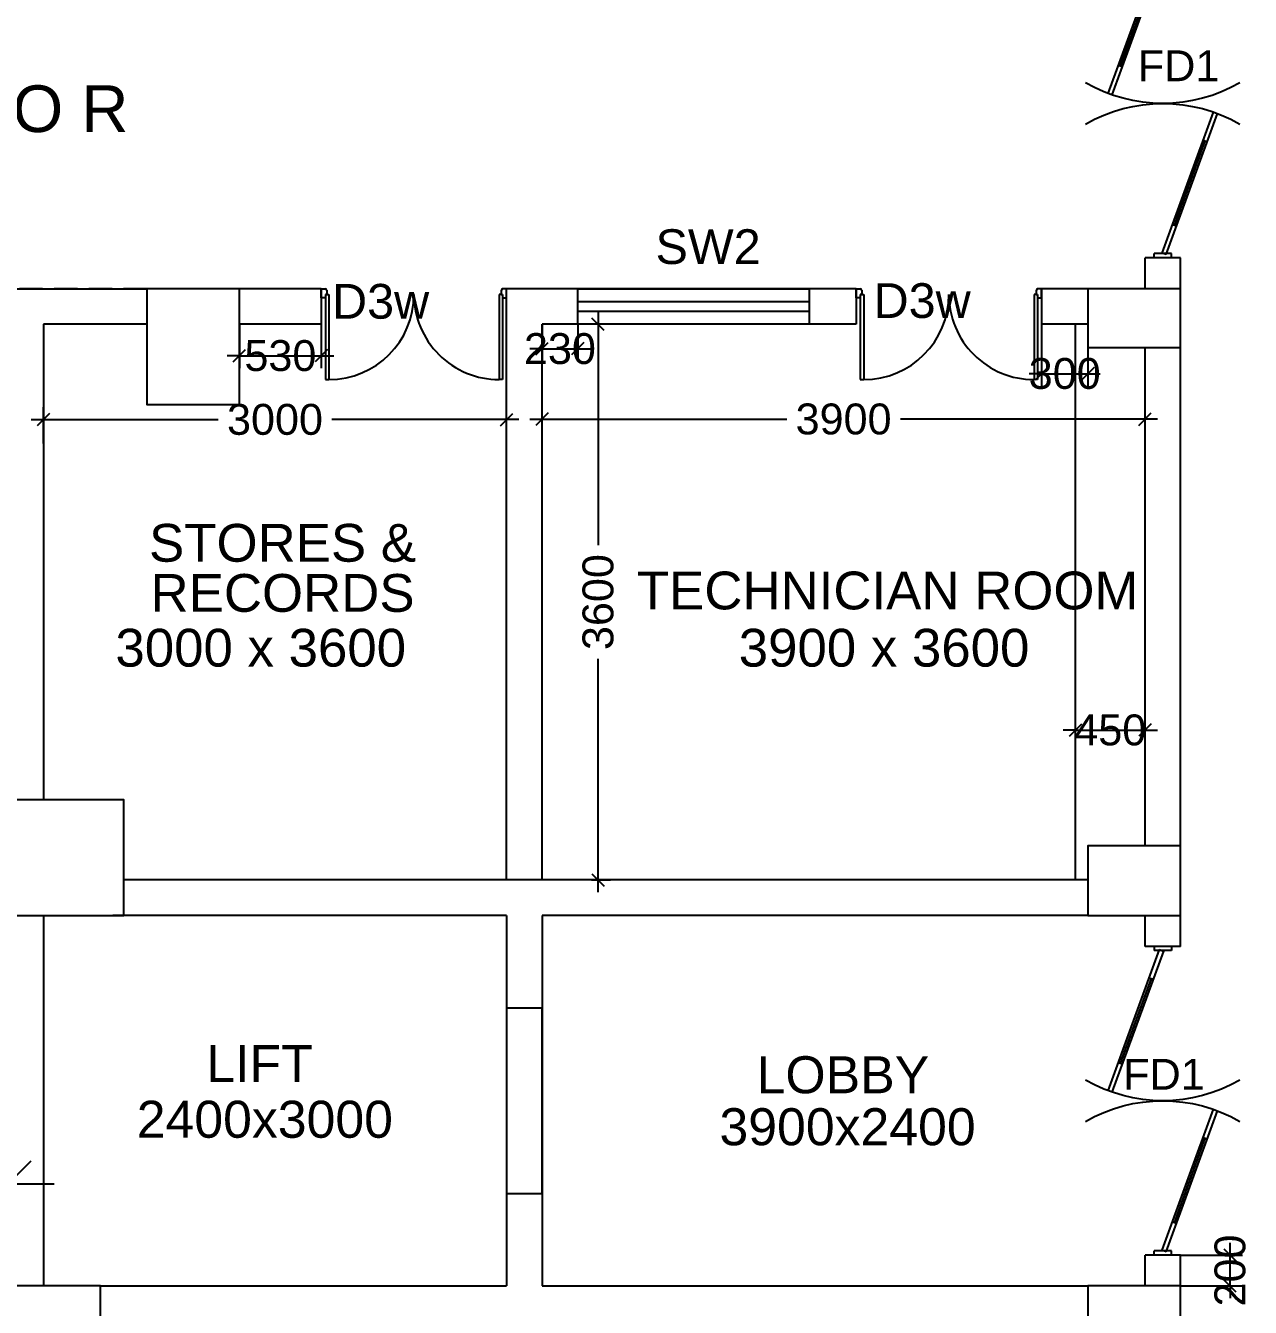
# Model space of a CAD drawing. Extents: x 6345096 to 6738923, y -6490958 to -6305885.
# Drawn here: x 6565481 to 6573412, y -6395018 to -6386716 of the extents above; entities that cross this region are included whole.
import ezdxf
from ezdxf.enums import TextEntityAlignment as Align

# ---------------------------------------------------------------- set-up
doc = ezdxf.new("R2010")
doc.units = 0
doc.header["$LTSCALE"] = 600
doc.header["$MEASUREMENT"] = 0
doc.header["$PDMODE"] = 35
doc.linetypes.add('HIDDEN', pattern=[0.375, 0.25, -0.125])
doc.layers.get('0').update_dxf_attribs({"linetype": 'CONTINUOUS'})
doc.layers.get('Defpoints').update_dxf_attribs({"linetype": 'CONTINUOUS'})
for name, color, linetype in [('DIMEN', 5, 'CONTINUOUS'), ('DOOR', 32, 'CONTINUOUS'), ('Fire Door', 10, 'CONTINUOUS'), ('HS', 251, 'CONTINUOUS'), ('joinery', 7, 'CONTINUOUS'), ('LA-column', 3, 'CONTINUOUS'), ('REVISIONS', 6, 'CONTINUOUS'), ('Room Dim', 1, 'CONTINUOUS'), ('TEXT', 6, 'CONTINUOUS'), ('Walls', 7, 'CONTINUOUS'), ('WIN', 151, 'CONTINUOUS'), ('Working Dim', 5, 'CONTINUOUS')]:
    doc.layers.add(name, color=color, linetype=linetype)
doc.styles.add('ari', font='arial.ttf')
doc.styles.add('ARIAL', font='arial.ttf')
doc.styles.get("Standard").update_dxf_attribs({"font": 'romans.shx'})
doc.dimstyles.new('int. dim', dxfattribs={"dimtxt": 200, "dimasz": 80, "dimexe": 80, "dimexo": 0, "dimgap": 70, "dimtad": 0, "dimdec": 0, "dimzin": 12, "dimdsep": 46, "dimtxsty": 'ari', "dimblk": 'OBLIQUE', "dimcen": 2, "dimdle": 80, "dimclrd": 256, "dimclre": 256, "dimclrt": 6, "dimadec": 0, "dimazin": 0, "dimtfac": 1, "dimtdec": 0, "dimtix": 1, "dimtmove": 2, "dimatfit": 3, "dimfxl": 1, "dimtolj": 1, "dimtzin": 0, "dimlwd": -1, "dimlwe": -1, "dimarcsym": 0})
doc.dimstyles.new('STANDARD$0', dxfattribs={"dimscale": 0, "dimtxt": 150, "dimasz": 125, "dimexe": 0.75, "dimexo": 1, "dimgap": 25, "dimtad": 1, "dimdec": 0, "dimdsep": 46, "dimtxsty": 'Standard', "dimblk1": 'DOT', "dimblk2": 'DOT', "dimsah": 1, "dimcen": 2.5, "dimclrd": 1, "dimclre": 1, "dimclrt": 3, "dimadec": 0, "dimazin": 0, "dimtfac": 1, "dimtdec": 0, "dimtmove": 0, "dimatfit": 3, "dimldrblk": 'DOT', "dimfxl": 1, "dimtolj": 1, "dimtzin": 0, "dimarcsym": 0})

# ---------------------------------------------------------------- blocks, each defined once
blk = doc.blocks.new('A$C15456D16')
at = {"layer": 'Fire Door'}
for p, q in [((978.6, 22.6), (65.1, 355.1)), ((978.6, 22.6), (65.1, 355.1)), ((978.7, 22.6), (65.1, 355.1)), ((969.1, -3.6), (55.6, 329)), ((969.1, -3.6), (55.6, 329)), ((969.2, -3.6), (55.6, 329)), ((247.8, 288.6), (238.3, 262.5)), ((247.8, 288.6), (238.3, 262.5)), ((247.8, 288.6), (238.3, 262.5)), ((791.2, 76), (243, 275.5)), ((791.2, 76), (243, 275.5)), ((791.2, 76), (243, 275.5)), ((795.9, 89.1), (786.4, 63)), ((795.9, 89.1), (786.4, 63)), ((795.9, 89.1), (786.4, 63)), ((-1000, 55.6), (-972.2, 55.6)), ((-1000, -55.6), (-1000, 55.6)), ((-1000, 55.6), (-972.2, 55.6)), ((-1000, -55.6), (-1000, 55.6)), ((-1000, 55.6), (-972.2, 55.6)), ((-1000, -55.6), (-1000, 55.6)), ((-978.6, -22.6), (-969.1, 3.6)), ((-978.6, -22.6), (-969.1, 3.6)), ((-978.6, -22.6), (-969.1, 3.6)), ((-972.2, -55.6), (-972.2, 55.6)), ((-972.2, -55.6), (-972.2, 55.6)), ((-972.2, -55.6), (-972.2, 55.6)), ((-969.1, 3.6), (-55.6, -329)), ((-969.1, 3.6), (-55.6, -329)), ((-969.1, 3.6), (-55.5, -329)), ((978.6, 22.6), (969.1, -3.6)), ((978.6, 22.6), (969.1, -3.6)), ((978.7, 22.6), (969.2, -3.6)), ((1000, 55.6), (972.2, 55.6)), ((972.2, -55.6), (972.2, 55.6)), ((1000, 55.6), (972.2, 55.6)), ((972.2, -55.6), (972.2, 55.6)), ((1000, 55.6), (972.2, 55.6)), ((972.2, -55.6), (972.2, 55.6)), ((1000, -55.6), (1000, 55.6)), ((1000, -55.6), (1000, 55.6)), ((1000, -55.6), (1000, 55.6)), ((-1000, -55.6), (-972.2, -55.6)), ((-1000, -55.6), (-972.2, -55.6)), ((-1000, -55.6), (-972.2, -55.6)), ((-978.6, -22.6), (-65.1, -355.1)), ((-978.6, -22.6), (-65.1, -355.1)), ((-978.6, -22.6), (-65, -355.1)), ((-795.9, -89.1), (-786.4, -63)), ((-795.9, -89.1), (-786.4, -63)), ((-795.9, -89.1), (-786.4, -63)), ((-791.2, -76), (-243, -275.5)), ((-791.2, -76), (-243, -275.5)), ((-791.2, -76), (-243, -275.5)), ((1000, -55.6), (972.2, -55.6)), ((1000, -55.6), (972.2, -55.6)), ((1000, -55.6), (972.2, -55.6)), ((-238.3, -262.5), (-247.8, -288.6)), ((-238.3, -262.5), (-247.8, -288.6)), ((-238.3, -262.5), (-247.8, -288.6))]:
    blk.add_line(p, q, dxfattribs=at)
at = {"layer": 'Fire Door', "extrusion": (0, 0, -1)}
for centre, major_axis, start_param, end_param in [((-1000, 0), (-1000, 0.1), 2.617886, 3.665084), ((-1000, 0), (-1000, 0.1), 2.617886, 3.665084), ((-1000, 0), (-1000, 0.1), 2.617886, 3.665084), ((1000, 0), (1000, 0.1), 2.618102, 3.665299), ((1000, 0), (1000, 0.1), 2.618102, 3.665299), ((1000, 0), (1000, 0.1), 2.618102, 3.665299)]:
    blk.add_ellipse(centre, major_axis=major_axis, ratio=1, start_param=start_param, end_param=end_param, dxfattribs=at)
blk = doc.blocks.new('Z$W@#1275')
at = {"layer": 'DOOR'}
for p, q in [((73, 1500), (0, 1500)), ((0, 1500), (0, 1467)), ((0, 1467), (2, 1467)), ((11, 1456), (11, 1458)), ((11, 1456), (47, 1456)), ((47, 1467), (736, 1467)), ((47, 1467), (47, 1439)), ((47, 1456), (47, 1467)), ((47, 1467), (73, 1467)), ((73, 1467), (73, 1500)), ((736, 1467), (736, 1439)), ((47, 1439), (736, 1439)), ((0, 33), (2, 33)), ((0, 0), (0, 33)), ((73, 0), (0, 0)), ((11, 44), (11, 42)), ((11, 44), (47, 44)), ((47, 61), (736, 61)), ((47, 33), (47, 61)), ((47, 44), (47, 33)), ((47, 33), (736, 33)), ((47, 33), (73, 33)), ((73, 33), (73, 0)), ((736, 33), (736, 61))]:
    blk.add_line(p, q, dxfattribs=at)
for centre, start, end in [((11, 1467), 180, 270), ((11, 33), 90, 180)]:
    blk.add_arc(centre, 9.13, start, end, dxfattribs=at)
at = {"layer": 'DOOR', "color": 145}
for centre, start, end in [((47, 1439), 270, 0), ((47, 61), 0, 90)]:
    blk.add_arc(centre, 689, start, end, dxfattribs=at)
blk = doc.blocks.new('_Oblique')
at = {"color": 0, "linetype": 'ByBlock', "lineweight": -2}
blk.add_line((-0.5, -0.5), (0.5, 0.5), dxfattribs=at)
blk = doc.blocks.new('*D663')
at = {"layer": 'Defpoints', "color": 0, "transparency": 16777216}
for p in [(6572059.4, -6388649.6, 5.1), (6572359.4, -6388649.6, 2.4), (6572359.4, -6388970.1)]:
    blk.add_point(p, dxfattribs=at)
at = {"layer": 'Working Dim', "transparency": 16777216}
for p, q in [((6572059.4, -6388649.6), (6572059.4, -6389050.1)), ((6572359.4, -6388649.6), (6572359.4, -6389050.1)), ((6572059.4, -6388970.1), (6571979.4, -6388970.1)), ((6572059.4, -6388970.1), (6572359.4, -6388970.1)), ((6572359.4, -6388970.1), (6572439.4, -6388970.1))]:
    blk.add_line(p, q, dxfattribs=at)
at = {"layer": 'Working Dim', "transparency": 16777216, "xscale": 80, "yscale": 80, "zscale": 80}
blk.add_blockref('_Oblique', (6572059.4, -6388970.1), dxfattribs=at)
at = {"layer": 'Working Dim', "transparency": 16777216, "xscale": 80, "yscale": 80, "zscale": 80, "rotation": 180}
blk.add_blockref('_Oblique', (6572359.4, -6388970.1), dxfattribs=at)
at = {"layer": 'Working Dim', "color": 6, "transparency": 16777216, "insert": (6572209.4, -6388970.1), "char_height": 200, "attachment_point": 5, "style": 'ari'}
blk.add_mtext('\\A1;300', dxfattribs=at)
blk = doc.blocks.new('*D664')
at = {"layer": 'Defpoints', "color": 0, "transparency": 16777216}
for p in [(6568825.4, -6388649.5, 5.1), (6569055.4, -6388649.5, 7.5), (6569055.4, -6388808.8)]:
    blk.add_point(p, dxfattribs=at)
at = {"layer": 'Working Dim', "transparency": 16777216}
for p, q in [((6568825.4, -6388649.5), (6568825.4, -6388888.8)), ((6569055.4, -6388649.5), (6569055.4, -6388888.8)), ((6568825.4, -6388808.8), (6568745.4, -6388808.8)), ((6568825.4, -6388808.8), (6569055.4, -6388808.8)), ((6569055.4, -6388808.8), (6569135.4, -6388808.8))]:
    blk.add_line(p, q, dxfattribs=at)
at = {"layer": 'Working Dim', "transparency": 16777216, "xscale": 80, "yscale": 80, "zscale": 80}
blk.add_blockref('_Oblique', (6568825.4, -6388808.8), dxfattribs=at)
at = {"layer": 'Working Dim', "transparency": 16777216, "xscale": 80, "yscale": 80, "zscale": 80, "rotation": 180}
blk.add_blockref('_Oblique', (6569055.4, -6388808.8), dxfattribs=at)
at = {"layer": 'Working Dim', "color": 6, "transparency": 16777216, "insert": (6568940.4, -6388808.8), "char_height": 200, "attachment_point": 5, "style": 'ari'}
blk.add_mtext('\\A1;230', dxfattribs=at)
blk = doc.blocks.new('*D665')
at = {"layer": 'Defpoints', "color": 0, "transparency": 16777216}
for p in [(6572729.4, -6389264.8), (6568825.4, -6389333.3, 5.1), (6572729.4, -6389333.3, 5.1)]:
    blk.add_point(p, dxfattribs=at)
at = {"layer": 'Working Dim', "transparency": 16777216}
for p, q in [((6568825.4, -6389333.3), (6568825.4, -6389184.8)), ((6572729.4, -6389333.3), (6572729.4, -6389184.8)), ((6568745.4, -6389264.8), (6570409.2, -6389264.8)), ((6572809.4, -6389264.8), (6571145.7, -6389264.8))]:
    blk.add_line(p, q, dxfattribs=at)
at = {"layer": 'Working Dim', "transparency": 16777216, "xscale": 80, "yscale": 80, "zscale": 80, "rotation": 180}
blk.add_blockref('_Oblique', (6568825.4, -6389264.8), dxfattribs=at)
at = {"layer": 'Working Dim', "transparency": 16777216, "xscale": 80, "yscale": 80, "zscale": 80}
blk.add_blockref('_Oblique', (6572729.4, -6389264.8), dxfattribs=at)
at = {"layer": 'Working Dim', "color": 6, "transparency": 16777216, "insert": (6570777.4, -6389264.8), "char_height": 200, "attachment_point": 5, "style": 'ari'}
blk.add_mtext('\\A1;3900', dxfattribs=at)
blk = doc.blocks.new('*D666')
at = {"layer": 'Defpoints', "color": 0, "transparency": 16777216}
for p in [(6569240.2, -6388649.5, 7.5), (6569145.6, -6392249.6, 5.1), (6569187.9, -6392249.6)]:
    blk.add_point(p, dxfattribs=at)
at = {"layer": 'Working Dim', "transparency": 16777216}
for p, q in [((6569187.9, -6388569.5), (6569187.9, -6390081.3)), ((6569240.2, -6388649.5), (6569107.9, -6388649.5)), ((6569187.9, -6392329.6), (6569187.9, -6390817.8)), ((6569145.6, -6392249.6), (6569267.9, -6392249.6))]:
    blk.add_line(p, q, dxfattribs=at)
at = {"layer": 'Working Dim', "transparency": 16777216, "xscale": 80, "yscale": 80, "zscale": 80}
for p, rotation in [((6569187.9, -6388649.5), 90), ((6569187.9, -6392249.6), 270)]:
    blk.add_blockref('_Oblique', p, dxfattribs=dict(at, rotation=rotation))
at = {"layer": 'Working Dim', "color": 6, "transparency": 16777216, "insert": (6569187.9, -6390449.6), "char_height": 200, "attachment_point": 5, "rotation": 90, "style": 'ari'}
blk.add_mtext('\\A1;3600', dxfattribs=at)
blk = doc.blocks.new('*D667')
at = {"layer": 'Defpoints', "color": 0, "transparency": 16777216}
for p in [(6568595.4, -6389267.4), (6565595.4, -6389422.2, 2.4), (6568595.4, -6389422.2, 5.1)]:
    blk.add_point(p, dxfattribs=at)
at = {"layer": 'Working Dim', "transparency": 16777216}
for p, q in [((6565595.4, -6389422.2), (6565595.4, -6389187.4)), ((6568595.4, -6389422.2), (6568595.4, -6389187.4)), ((6565515.4, -6389267.4), (6566727.2, -6389267.4)), ((6568675.4, -6389267.4), (6567463.7, -6389267.4))]:
    blk.add_line(p, q, dxfattribs=at)
at = {"layer": 'Working Dim', "transparency": 16777216, "xscale": 80, "yscale": 80, "zscale": 80, "rotation": 180}
blk.add_blockref('_Oblique', (6565595.4, -6389267.4), dxfattribs=at)
at = {"layer": 'Working Dim', "transparency": 16777216, "xscale": 80, "yscale": 80, "zscale": 80}
blk.add_blockref('_Oblique', (6568595.4, -6389267.4), dxfattribs=at)
at = {"layer": 'Working Dim', "color": 6, "transparency": 16777216, "insert": (6567095.4, -6389267.4), "char_height": 200, "attachment_point": 5, "style": 'ari'}
blk.add_mtext('\\A1;3000', dxfattribs=at)
blk = doc.blocks.new('*D668')
at = {"layer": 'Defpoints', "color": 0, "transparency": 16777216}
for p in [(6566865.4, -6388649.6, 2.4), (6567395.4, -6388649.6, 5.1), (6567395.4, -6388854.2)]:
    blk.add_point(p, dxfattribs=at)
at = {"layer": 'Working Dim', "transparency": 16777216}
for p, q in [((6566865.4, -6388649.6), (6566865.4, -6388934.2)), ((6567395.4, -6388649.6), (6567395.4, -6388934.2)), ((6566865.4, -6388854.2), (6566785.4, -6388854.2)), ((6566865.4, -6388854.2), (6567395.4, -6388854.2)), ((6567395.4, -6388854.2), (6567475.4, -6388854.2))]:
    blk.add_line(p, q, dxfattribs=at)
at = {"layer": 'Working Dim', "transparency": 16777216, "xscale": 80, "yscale": 80, "zscale": 80}
blk.add_blockref('_Oblique', (6566865.4, -6388854.2), dxfattribs=at)
at = {"layer": 'Working Dim', "transparency": 16777216, "xscale": 80, "yscale": 80, "zscale": 80, "rotation": 180}
blk.add_blockref('_Oblique', (6567395.4, -6388854.2), dxfattribs=at)
at = {"layer": 'Working Dim', "color": 6, "transparency": 16777216, "insert": (6567130.4, -6388854.2), "char_height": 200, "attachment_point": 5, "style": 'ari'}
blk.add_mtext('\\A1;530', dxfattribs=at)
blk = doc.blocks.new('*D1285')
at = {"layer": 'Defpoints', "color": 0, "transparency": 16777216}
for p in [(6548146.8, -6393937, 14.8), (6565365.4, -6393937), (6565365.4, -6394219.3)]:
    blk.add_point(p, dxfattribs=at)
at = {"layer": 'DIMEN', "color": 8, "transparency": 16777216}
for p, q in [((6548146.8, -6393937), (6548146.8, -6394519.3)), ((6565365.4, -6393937), (6565365.4, -6394519.3)), ((6547846.8, -6394219.3), (6555650.8, -6394219.3)), ((6565665.4, -6394219.3), (6557861.5, -6394219.3))]:
    blk.add_line(p, q, dxfattribs=at)
at = {"layer": 'DIMEN', "color": 8, "transparency": 16777216, "xscale": 300, "yscale": 300, "zscale": 300, "rotation": 180}
blk.add_blockref('_Oblique', (6548146.8, -6394219.3), dxfattribs=at)
at = {"layer": 'DIMEN', "color": 8, "transparency": 16777216, "xscale": 300, "yscale": 300, "zscale": 300}
blk.add_blockref('_Oblique', (6565365.4, -6394219.3), dxfattribs=at)
at = {"layer": 'DIMEN', "color": 7, "transparency": 16777216, "insert": (6556756.1, -6394219.3), "char_height": 500, "attachment_point": 5, "style": 'ari'}
blk.add_mtext('\\A1;17.22m', dxfattribs=at)
blk = doc.blocks.new('*D1413')
at = {"layer": 'Defpoints', "color": 0, "transparency": 16777216}
for p in [(6572959.5, -6394679.6), (6573280.3, -6394679.6), (6572959.5, -6394879.6, 2.4)]:
    blk.add_point(p, dxfattribs=at)
at = {"layer": 'Working Dim', "transparency": 16777216}
for p, q in [((6573280.3, -6394679.6), (6573280.3, -6394599.6)), ((6572959.5, -6394679.6), (6573360.3, -6394679.6)), ((6573280.3, -6394879.6), (6573280.3, -6394679.6)), ((6572959.5, -6394879.6), (6573360.3, -6394879.6)), ((6573280.3, -6394879.6), (6573280.3, -6394959.6))]:
    blk.add_line(p, q, dxfattribs=at)
at = {"layer": 'Working Dim', "transparency": 16777216, "xscale": 80, "yscale": 80, "zscale": 80}
for p, rotation in [((6573280.3, -6394679.6), 270), ((6573280.3, -6394879.6), 90)]:
    blk.add_blockref('_Oblique', p, dxfattribs=dict(at, rotation=rotation))
at = {"layer": 'Working Dim', "color": 6, "transparency": 16777216, "insert": (6573280.3, -6394779.6), "char_height": 200, "attachment_point": 5, "rotation": 90, "style": 'ari'}
blk.add_mtext('\\A1;200', dxfattribs=at)
blk = doc.blocks.new('*D2109')
at = {"layer": 'Defpoints', "color": 0, "transparency": 16777216}
for p in [(6572279.4, -6391305.7), (6572729.4, -6391279), (6572729.4, -6391305.7)]:
    blk.add_point(p, dxfattribs=at)
at = {"layer": 'Working Dim', "transparency": 16777216}
for p, q in [((6572279.4, -6391305.7), (6572279.4, -6391199)), ((6572729.4, -6391305.7), (6572729.4, -6391199)), ((6572279.4, -6391279), (6572199.4, -6391279)), ((6572279.4, -6391279), (6572729.4, -6391279)), ((6572729.4, -6391279), (6572809.4, -6391279))]:
    blk.add_line(p, q, dxfattribs=at)
at = {"layer": 'Working Dim', "transparency": 16777216, "xscale": 80, "yscale": 80, "zscale": 80}
blk.add_blockref('_Oblique', (6572279.4, -6391279), dxfattribs=at)
at = {"layer": 'Working Dim', "transparency": 16777216, "xscale": 80, "yscale": 80, "zscale": 80, "rotation": 180}
blk.add_blockref('_Oblique', (6572729.4, -6391279), dxfattribs=at)
at = {"layer": 'Working Dim', "color": 6, "transparency": 16777216, "insert": (6572504.4, -6391279), "char_height": 200, "attachment_point": 5, "style": 'ari'}
blk.add_mtext('\\A1;450', dxfattribs=at)
blk = doc.blocks.new('A$C2CD672AE')
at = {"layer": 'Walls', "color": 8, "linetype": 'HIDDEN'}
for p, q in [((42410.1, 68004.3), (42410.1, 68204.3)), ((42640.1, 68204.3), (42410.1, 68204.3)), ((42640.1, 68004.3), (42640.1, 68204.3)), ((35946.1, 68004.3), (34446.1, 68004.3)), ((37076.1, 68004.3), (36546.1, 68004.3)), ((37076.1, 68004.3), (37076.1, 67774.3)), ((40540.1, 68004.4), (38276.1, 68004.4)), ((40540.1, 68004.4), (40540.1, 67774.4)), ((41740.1, 68004.4), (41740.1, 67774.4)), ((42040.1, 68004.3), (41740.1, 68004.3)), ((35946.1, 67774.3), (35276.1, 67774.3)), ((35276.1, 67774.3), (35276.1, 64694.3)), ((37076.1, 67774.3), (36546.1, 67774.3)), ((40540.1, 67774.4), (38506.1, 67774.4)), ((42040.1, 67774.4), (41740.1, 67774.4)), ((42040.1, 64174.3), (35796.1, 64174.3)), ((35276.1, 63944.3), (35276.1, 61544.3)), ((35876.1, 63944.3), (35726.1, 63944.3)), ((38276.1, 63944.3), (35796.1, 63944.3)), ((38276.1, 63944.3), (38276.1, 61544.3)), ((42040.1, 63944.3), (38506.1, 63944.3)), ((38506.1, 63944.3), (38506.1, 61544.3)), ((42410.1, 63744.3), (42410.1, 63944.3)), ((42640.1, 63744.3), (42640.1, 63944.3)), ((42640.1, 63744.3), (42410.1, 63744.3)), ((42410.1, 61544.3), (42410.1, 61744.3)), ((42640.1, 61744.3), (42410.1, 61744.3)), ((35646.1, 61544.3), (38276.1, 61544.3)), ((38506.1, 61544.3), (42040.1, 61544.3))]:
    blk.add_line(p, q, dxfattribs=at)
at = {"layer": 'Walls', "color": 8, "linetype": 'HIDDEN', "extrusion": (0.000145144, -2.25336e-17, 1)}
for p, q in [((38276.1, 64174.3), (38276.1, 68004.4)), ((38506.1, 64174.3), (38506.1, 67774.4)), ((42410.1, 64394.3), (42410.1, 67624.3)), ((42640.1, 64394.3), (42640.1, 67624.3))]:
    blk.add_line(p, q, dxfattribs=at)
at = {"layer": 'Walls', "color": 8, "linetype": 'HIDDEN', "flags": 128}
for points in [[(42410.1, 68004.3), (42410.1, 68204.3)], [(42640.1, 68004.3), (42640.1, 68204.3)], [(42410.1, 63744.3), (42410.1, 63944.3)], [(42640.1, 63744.3), (42640.1, 63944.3)], [(42410.1, 61544.3), (42410.1, 61744.3)], [(42640.1, 61544.3), (42640.1, 61744.3)]]:
    blk.add_lwpolyline(points, dxfattribs=at)

msp = doc.modelspace()

# ---------------------------------------------------------------- linework, layer by layer
at = {"layer": 'DOOR', "linetype": 'Continuous', "elevation": 3.778}
msp.add_lwpolyline([(6568595.438, -6393079.596), (6568595.438, -6394279.596), (6568825.438, -6394279.596), (6568825.438, -6393079.596)], close=True, dxfattribs=at)
at = {"layer": 'LA-column', "color": 2, "elevation": 2.39}
for points in [[(6566865.528, -6389169.616), (6566865.528, -6388419.616), (6566265.528, -6388419.616), (6566265.528, -6389169.616)], [(6572359.528, -6388799.626), (6572959.528, -6388799.626), (6572959.528, -6388419.626), (6572359.528, -6388419.626)], [(6565365.528, -6392479.625), (6566115.528, -6392479.625), (6566115.528, -6391729.625), (6565365.528, -6391729.625)], [(6572359.528, -6392479.615), (6572959.528, -6392479.615), (6572959.528, -6392029.615), (6572359.528, -6392029.615)], [(6565365.528, -6395329.616), (6565965.528, -6395329.616), (6565965.528, -6394879.616), (6565365.528, -6394879.616)], [(6572959.528, -6395479.616), (6572959.528, -6394879.616), (6572359.528, -6394879.616), (6572359.528, -6395479.616)]]:
    msp.add_lwpolyline(points, close=True, dxfattribs=at)
at = {"layer": 'REVISIONS'}
msp.add_line((6562001.517, -6388419.63), (6566265.528, -6388419.63), dxfattribs=at)
at = {"layer": 'Walls', "linetype": 'Continuous'}
for p, q in [((6572729.437, -6388419.647), (6572729.437, -6388219.616)), ((6572959.437, -6388219.616), (6572729.437, -6388219.616)), ((6572959.437, -6388419.647), (6572959.437, -6388219.616)), ((6567395.438, -6388419.631), (6566865.436, -6388419.63)), ((6567395.438, -6388419.637), (6567395.438, -6388649.637)), ((6570859.438, -6388419.547), (6568595.438, -6388419.543)), ((6570859.438, -6388419.547), (6570859.438, -6388649.547)), ((6572059.438, -6388419.55), (6572059.438, -6388649.55)), ((6572359.438, -6388419.63), (6572059.438, -6388419.63)), ((6566265.438, -6388649.62), (6565595.438, -6388649.62)), ((6565595.438, -6388649.62), (6565595.438, -6391729.597)), ((6567395.438, -6388649.631), (6566865.436, -6388649.63)), ((6570859.438, -6388649.547), (6568825.438, -6388649.544)), ((6572359.438, -6388649.55), (6572059.438, -6388649.55)), ((6572359.438, -6392249.597), (6566115.438, -6392249.597)), ((6565595.438, -6392479.596), (6565595.438, -6394879.596)), ((6568595.438, -6392479.597), (6566115.438, -6392479.597)), ((6568595.438, -6392479.596), (6568595.438, -6394879.596)), ((6568825.438, -6392479.596), (6568825.438, -6394879.596)), ((6572359.438, -6392479.597), (6568825.438, -6392479.597)), ((6572729.438, -6392679.597), (6572729.438, -6392479.597)), ((6572959.438, -6392679.597), (6572959.438, -6392479.597)), ((6572959.438, -6392679.597), (6572729.438, -6392679.597)), ((6572729.438, -6394879.597), (6572729.438, -6394679.616)), ((6572959.438, -6394679.616), (6572729.438, -6394679.616)), ((6565965.438, -6394879.596), (6568595.438, -6394879.596)), ((6568825.438, -6394879.596), (6572359.528, -6394879.597))]:
    msp.add_line(p, q, dxfattribs=at)
at = {"layer": 'Walls', "linetype": 'Continuous', "extrusion": (0.000145144, -2.25336e-17, 1)}
for p, q in [((6568595.438, -6392249.597), (6568595.438, -6388419.543)), ((6568825.438, -6392249.597), (6568825.438, -6388649.544)), ((6572279.438, -6392249.597), (6572279.438, -6388649.55)), ((6572729.438, -6392029.597), (6572729.438, -6388799.607)), ((6572959.438, -6392029.597), (6572959.438, -6388799.607))]:
    msp.add_line(p, q, dxfattribs=at)
at = {"layer": 'Walls', "color": 7}
msp.add_line((6566195.438, -6392479.596), (6566045.438, -6392479.596), dxfattribs=at)
at = {"layer": 'Walls', "linetype": 'Continuous', "flags": 128}
for points in [[(6572729.437, -6388419.647), (6572729.437, -6388219.616)], [(6572959.437, -6388419.647), (6572959.437, -6388219.616)], [(6572729.438, -6392679.597), (6572729.438, -6392479.597)], [(6572959.438, -6392679.597), (6572959.438, -6392479.597)], [(6572729.438, -6394879.596), (6572729.438, -6394679.616)], [(6572959.438, -6394879.621), (6572959.438, -6394679.616)]]:
    msp.add_lwpolyline(points, dxfattribs=at)
at = {"layer": 'WIN', "linetype": 'Continuous', "elevation": 7.521}
for points in [[(6570555.438, -6388649.545), (6569055.438, -6388649.545), (6569055.438, -6388419.545), (6570555.438, -6388419.545)], [(6570555.438, -6388566.762), (6569055.438, -6388566.762), (6569055.438, -6388502.329), (6570555.438, -6388502.329)]]:
    msp.add_lwpolyline(points, close=True, dxfattribs=at)

# ---------------------------------------------------------------- block references
at = {"layer": 'DOOR', "xscale": 0.8000117540359497, "yscale": 0.8000117540359497, "zscale": 0.8000117540359497, "rotation": 270}
for p in [(6567395.438, -6388419.549, 5.131), (6570859.438, -6388419.55, 2.39)]:
    msp.add_blockref('Z$W@#1275', p, dxfattribs=at)
at = {"layer": 'Fire Door', "color": 3, "lineweight": 0, "rotation": 90}
for p in [(6572844.438, -6387219.602, 3.231), (6572844.438, -6393679.616, 3.086)]:
    msp.add_blockref('A$C15456D16', p, dxfattribs=at)
at = {"layer": 'HS'}
msp.add_blockref('A$C2CD672AE', (6530319.294, -6456423.902, 8.17), dxfattribs=at)

# ---------------------------------------------------------------- texts
at = {"layer": 'Fire Door', "style": 'ARIAL'}
for p in [(6572946.902, -6387075.659, 4.209), (6572852.128, -6393608.357, 3.024)]:
    msp.add_text('FD1', height=200, dxfattribs=at).set_placement(p, align=Align.CENTER)
at = {"layer": 'joinery', "style": 'ari'}
msp.add_text('SW2', height=225, dxfattribs=at).set_placement((6569900.087, -6388259.765, 2.39), align=Align.CENTER)
for p in [(6567464.943, -6388613.887, 5.827), (6570971.819, -6388609.183, 3.086)]:
    msp.add_text('D3w', height=225, dxfattribs=at).set_placement(p)
at = {"layer": 'Room Dim', "linetype": 'Continuous', "style": 'ari'}
for s, p in [('3000 x 3600', (6567003.045, -6390867.616, 11.724)), ('3900 x 3600', (6571039.505, -6390867.616, 11.724))]:
    msp.add_text(s, height=244.8, dxfattribs=at).set_placement(p, align=Align.CENTER)
at = {"layer": 'Room Dim', "style": 'ARIAL'}
for s, p in [('2400x3000', (6567029.611, -6393919.721, 3.081)), ('3900x2400', (6570803.121, -6393968.031, 6.284))]:
    msp.add_text(s, height=240, dxfattribs=at).set_placement(p, align=Align.CENTER)
at = {"layer": 'TEXT', "color": 7, "style": 'ARIAL'}
for s, height, p in [('2.40 M      W I D E      C O R R I D O R', 302.4, (6562508.676, -6387404.858, 7.636)), ('LIFT', 240, (6566995.302, -6393559.199, 3.081)), ('LOBBY', 240, (6570773.069, -6393631.512, 6.284))]:
    msp.add_text(s, height=height, dxfattribs=at).set_placement(p, align=Align.CENTER)
at = {"layer": 'TEXT', "color": 7, "linetype": 'Continuous', "style": 'ari'}
for s, p in [('STORES &', (6567144.289, -6390188.14, 11.724)), ('RECORDS', (6567144.289, -6390512.652, 11.724)), ('TECHNICIAN ROOM', (6571062.716, -6390496.918, 11.724))]:
    msp.add_text(s, height=244.8, dxfattribs=at).set_placement(p, align=Align.CENTER)

# ---------------------------------------------------------------- dimensions: what is measured, and where the dimension line sits
at = {"layer": 'DIMEN'}
dim = msp.add_linear_dim(base=(6565365.438, -6394219.259), p1=(6548146.849, -6393936.965, 14.83), p2=(6565365.438, -6393936.965), dimstyle='STANDARD$0', override={"dimscale": 1, "dimtxt": 500, "dimasz": 300, "dimexe": 300, "dimexo": 0, "dimgap": 1, "dimtad": 0, "dimdec": 2, "dimlfac": 0.001, "dimzin": 0, "dimpost": 'm', "dimtxsty": 'ari', "dimblk1": 'Oblique', "dimblk2": 'Oblique', "dimcen": 0, "dimdle": 300, "dimclrd": 8, "dimclre": 8, "dimclrt": 7, "dimadec": 2, "dimtdec": 2, "dimtmove": 2, "dimfxl": 0.75, "dimfrac": 1, "dimlwd": 65535, "dimlwe": 65535}, dxfattribs=at)
dim.commit()
dim.dimension.update_dxf_attribs({"geometry": '*D1285', "text_midpoint": (6556756.143, -6394219.259)})
at = {"layer": 'Working Dim', "color": 6}
for base, p1, p2, picture, middle in [((6569187.925, -6392249.597), (6569240.181, -6388649.545, 7.521), (6569145.589, -6392249.597, 5.131), '*D666', (6569187.925, -6390449.571)), ((6573280.291, -6394679.616), (6572959.528, -6394879.616, 2.39), (6572959.528, -6394679.616), '*D1413', (6573280.291, -6394779.616))]:
    dim = msp.add_linear_dim(base=base, p1=p1, p2=p2, angle=90, dimstyle='int. dim', override={"dimtxt": 200, "dimarcsym": 1}, dxfattribs=at)
    dim.commit()
    dim.dimension.update_dxf_attribs({"geometry": picture, "text_midpoint": middle})
for base, p1, p2, picture, middle in [((6567395.438, -6388854.163), (6566865.438, -6388649.63, 2.39), (6567395.438, -6388649.637, 5.131), '*D668', (6567130.438, -6388854.163)), ((6569055.438, -6388808.75), (6568825.438, -6388649.544, 5.131), (6569055.438, -6388649.545, 7.521), '*D664', (6568940.438, -6388808.75)), ((6572359.438, -6388970.061), (6572059.438, -6388649.55, 5.131), (6572359.438, -6388649.55, 2.39), '*D663', (6572209.438, -6388970.061)), ((6568595.438, -6389267.381), (6565595.438, -6389422.21, 2.39), (6568595.438, -6389422.21, 5.131), '*D667', (6567095.438, -6389267.381)), ((6572729.438, -6391278.989), (6572279.438, -6391305.712), (6572729.438, -6391305.712), '*D2109', (6572504.438, -6391278.989))]:
    dim = msp.add_linear_dim(base=base, p1=p1, p2=p2, dimstyle='int. dim', override={"dimtxt": 200, "dimarcsym": 1}, dxfattribs=at)
    dim.commit()
    dim.dimension.update_dxf_attribs({"geometry": picture, "text_midpoint": middle})
dim = msp.add_linear_dim(base=(6572729.438, -6389264.755), p1=(6568825.438, -6389333.322, 5.131), p2=(6572729.438, -6389333.322, 5.131), text='3900', dimstyle='int. dim', override={"dimtxt": 200, "dimarcsym": 1}, dxfattribs=at)
dim.commit()
dim.dimension.update_dxf_attribs({"geometry": '*D665', "text_midpoint": (6570777.438, -6389264.755)})

doc.saveas('drawing.dxf')
